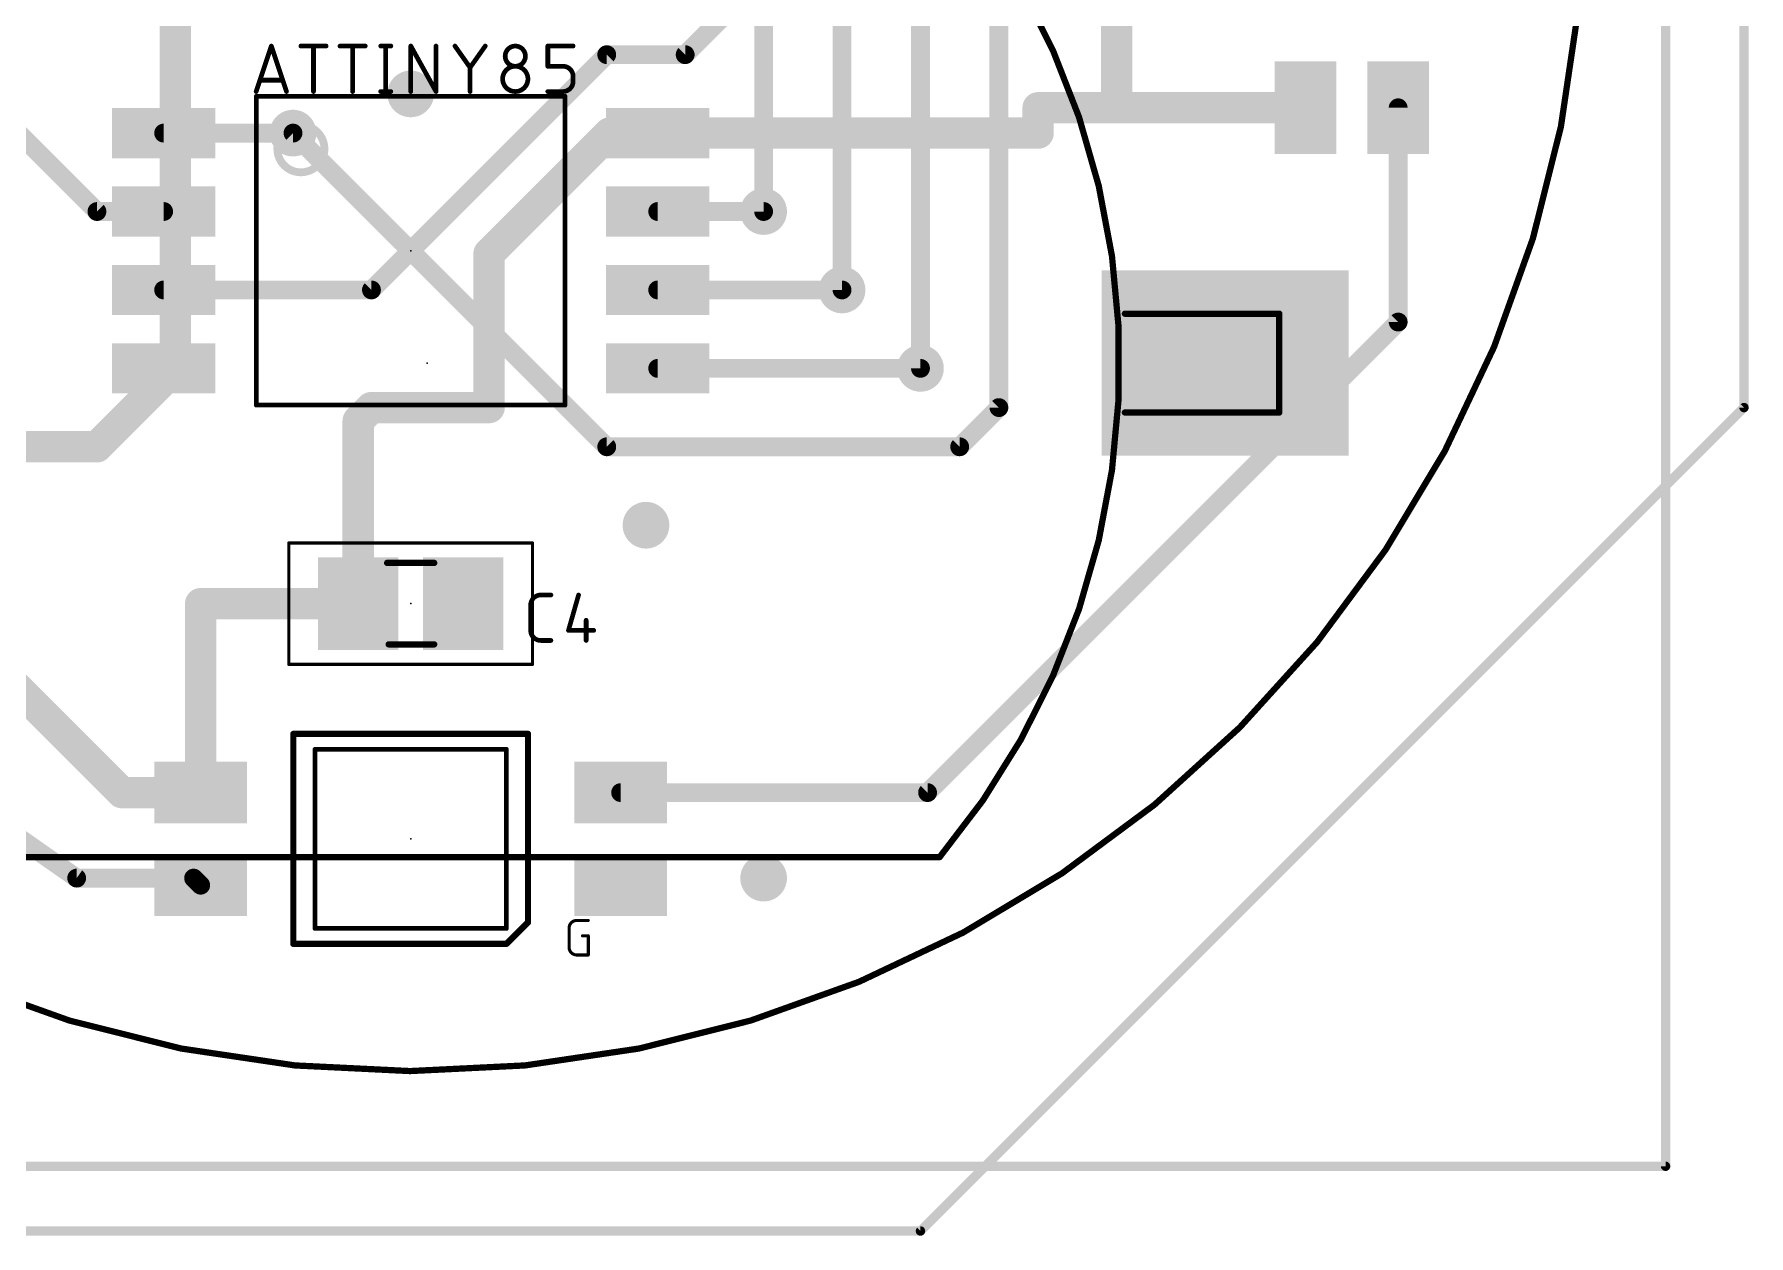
# Model space of a CAD drawing. Extents: x 3.7 to 47.1, y 3.7 to 47.1.
# Drawn here: x 19.31 to 47.07, y 3.73 to 23.19 of the extents above; entities that cross this region are included whole.
import ezdxf

# ---------------------------------------------------------------- set-up
doc = ezdxf.new("R2010")
doc.units = 0
for name, color, linetype in [('1', 12, 'CONTINUOUS'), ('16', 132, 'CONTINUOUS'), ('18', 110, 'CONTINUOUS'), ('20', 31, 'CONTINUOUS'), ('21', 253, 'CONTINUOUS'), ('22', 253, 'CONTINUOUS'), ('23', 53, 'CONTINUOUS'), ('24', 53, 'CONTINUOUS'), ('25', 253, 'CONTINUOUS'), ('27', 253, 'CONTINUOUS'), ('39', 12, 'CONTINUOUS'), ('51', 253, 'CONTINUOUS')]:
    doc.layers.add(name, color=color, linetype=linetype)

# ---------------------------------------------------------------- blocks, each defined once
blk = doc.blocks.new('RECT')
blk.add_solid([(-0.5, -0.5), (0.5, -0.5), (-0.5, 0.5), (0.5, 0.5)])
blk = doc.blocks.new('ROUNDV')
at = {"const_width": 0.5}
blk.add_lwpolyline([(0, -0.25, 1), (0, 0.25, 1), (0, -0.25)], format="xyb", dxfattribs=at)

msp = doc.modelspace()

# ---------------------------------------------------------------- linework, layer by layer
at = {"layer": '1'}
for points, const_width in [([(45.72, 33.02), (45.72, 4.859)], 0.1524), ([(36.83, 24.55), (36.83, 22)], 0.508), ([(30.48, 23.495), (29.845, 22.86)], 0.3048), ([(24.765, 19.05), (28.575, 22.86)], 0.3048), ([(29.845, 22.86), (28.575, 22.86)], 0.3048), ([(35.56, 22), (36.83, 22)], 0.508), ([(35.56, 21.59), (35.56, 22)], 0.508), ([(36.83, 22), (39.89, 22)], 0.508), ([(41.39, 22), (41.39, 18.53)], 0.3048), ([(19.05, 21.59), (20.32, 20.32)], 0.3048), ([(21.4, 21.59), (23.495, 21.59)], 0.3048), ([(28.6208, 21.59), (26.67, 19.6392)], 0.508), ([(29.4, 21.59), (28.6208, 21.59)], 0.508), ([(29.4, 21.59), (35.56, 21.59)], 0.508), ([(20.32, 20.32), (21.4, 20.32)], 0.3048), ([(29.4, 20.32), (31.115, 20.32)], 0.3048), ([(26.67, 19.6392), (26.67, 17.145)], 0.508), ([(21.4, 19.05), (24.765, 19.05)], 0.3048), ([(29.4, 19.05), (32.385, 19.05)], 0.3048), ([(41.39, 18.53), (33.77, 10.91)], 0.3048), ([(29.4, 17.78), (33.655, 17.78)], 0.3048), ([(24.55, 16.93), (24.765, 17.145)], 0.508), ([(24.765, 17.145), (26.67, 17.145)], 0.508), ([(24.55, 13.97), (24.55, 16.93)], 0.508), ([(17.145, 14.4877), (20.7227, 10.91)], 0.508), ([(22, 10.91), (22, 13.97)], 0.508), ([(22, 13.97), (24.55, 13.97)], 0.508), ([(15.355, 12.7717), (19.9918, 9.525)], 0.3048), ([(20.7227, 10.91), (22, 10.91)], 0.508), ([(33.77, 10.91), (28.8, 10.91)], 0.3048), ([(21.885, 9.525), (19.9918, 9.525)], 0.3048), ([(22, 9.41), (21.885, 9.525)], 0.3048), ([(45.72, 4.859), (4.8964, 4.859)], 0.1524)]:
    msp.add_lwpolyline(points, dxfattribs=dict(at, const_width=const_width))
for points, const_width in [([(28.575, 22.9362, 1), (28.575, 22.7838)], 0.1524), ([(28.6289, 22.8061, 1), (28.5211, 22.9139)], 0.1524), ([(29.7911, 22.9139, 1), (29.8989, 22.8061)], 0.1524), ([(29.845, 22.7838, 1), (29.845, 22.9362)], 0.1524), ([(35.56, 22.127, 1), (35.56, 21.873)], 0.254), ([(35.687, 22, 1), (35.433, 22)], 0.254), ([(36.83, 22.127, 1), (36.83, 21.873)], 0.254), ([(36.83, 21.873, 1), (36.83, 22.127)], 0.254), ([(39.89, 21.873, 1), (39.89, 22.127)], 0.254), ([(36.703, 22, 1), (36.957, 22)], 0.254), ([(41.4662, 22, 1), (41.3138, 22)], 0.1524), ([(21.4, 21.6662, 1), (21.4, 21.5138)], 0.1524), ([(23.495, 21.5138, 1), (23.495, 21.6662)], 0.1524), ([(28.6208, 21.717, 1), (28.6208, 21.463)], 0.254), ([(28.7106, 21.5002, 1), (28.531, 21.6798)], 0.254), ([(29.4, 21.717, 1), (29.4, 21.463)], 0.254), ([(29.4, 21.463, 1), (29.4, 21.717)], 0.254), ([(35.433, 21.59, 1), (35.687, 21.59)], 0.254), ([(35.56, 21.463, 1), (35.56, 21.717)], 0.254), ([(20.32, 20.3962, 1), (20.32, 20.2438)], 0.1524), ([(20.2661, 20.2661, 1), (20.3739, 20.3739)], 0.1524), ([(21.4, 20.2438, 1), (21.4, 20.3962)], 0.1524), ([(29.4, 20.3962, 1), (29.4, 20.2438)], 0.1524), ([(31.115, 20.2438, 1), (31.115, 20.3962)], 0.1524), ([(26.797, 19.6392, 1), (26.543, 19.6392)], 0.254), ([(26.5802, 19.729, 1), (26.7598, 19.5494)], 0.254), ([(21.4, 19.1262, 1), (21.4, 18.9738)], 0.1524), ([(24.7111, 19.1039, 1), (24.8189, 18.9961)], 0.1524), ([(24.765, 18.9738, 1), (24.765, 19.1262)], 0.1524), ([(29.4, 19.1262, 1), (29.4, 18.9738)], 0.1524), ([(32.385, 18.9738, 1), (32.385, 19.1262)], 0.1524), ([(41.3138, 18.53, 1), (41.4662, 18.53)], 0.1524), ([(41.4439, 18.4761, 1), (41.3361, 18.5839)], 0.1524), ([(29.4, 17.8562, 1), (29.4, 17.7038)], 0.1524), ([(33.655, 17.7038, 1), (33.655, 17.8562)], 0.1524), ([(24.765, 17.272, 1), (24.765, 17.018)], 0.254), ([(24.8548, 17.0552, 1), (24.6752, 17.2348)], 0.254), ([(26.543, 17.145, 1), (26.797, 17.145)], 0.254), ([(26.67, 17.018, 1), (26.67, 17.272)], 0.254), ([(24.677, 16.93, 1), (24.423, 16.93)], 0.254), ([(24.4602, 17.0198, 1), (24.6398, 16.8402)], 0.254), ([(22.127, 13.97, 1), (21.873, 13.97)], 0.254), ([(22, 14.097, 1), (22, 13.843)], 0.254), ([(24.55, 13.843, 1), (24.55, 14.097)], 0.254), ([(24.423, 13.97, 1), (24.677, 13.97)], 0.254), ([(20.7227, 11.037, 1), (20.7227, 10.783)], 0.254), ([(20.6328, 10.8202, 1), (20.8125, 10.9998)], 0.254), ([(22, 10.783, 1), (22, 11.037)], 0.254), ([(21.873, 10.91, 1), (22.127, 10.91)], 0.254), ([(28.8, 10.9862, 1), (28.8, 10.8338)], 0.1524), ([(33.7161, 10.9639, 1), (33.8239, 10.8561)], 0.1524), ([(33.77, 10.8338, 1), (33.77, 10.9862)], 0.1524), ([(19.9918, 9.6012, 1), (19.9918, 9.4488)], 0.1524), ([(19.9481, 9.4626, 1), (20.0355, 9.5874)], 0.1524), ([(21.9389, 9.5789, 1), (21.8311, 9.4711)], 0.1524), ([(21.885, 9.4488, 1), (21.885, 9.6012)], 0.1524), ([(21.9461, 9.3561, 1), (22.0539, 9.4639)], 0.1524), ([(45.6819, 4.859, 1), (45.7581, 4.859)], 0.0762), ([(45.72, 4.8209, 1), (45.72, 4.8971)], 0.0762)]:
    msp.add_lwpolyline(points, format="xyb", dxfattribs=dict(at, const_width=const_width))
at = {"layer": '16'}
for points, const_width in [([(46.99, 33.02), (46.99, 17.145)], 0.1524), ([(34.925, 17.145), (34.925, 29.845)], 0.3048), ([(32.385, 19.05), (32.385, 28.575)], 0.3048), ([(33.655, 17.78), (33.655, 28.575)], 0.3048), ([(31.115, 27.94), (31.115, 20.32)], 0.3048), ([(21.59, 17.78), (21.59, 27.305)], 0.508), ([(23.495, 21.59), (28.575, 16.51)], 0.3048), ([(21.59, 17.78), (20.32, 16.51)], 0.508), ([(46.99, 17.145), (33.655, 3.81)], 0.1524), ([(34.29, 16.51), (34.925, 17.145)], 0.3048), ([(12.065, 16.51), (20.32, 16.51)], 0.508), ([(28.575, 16.51), (34.29, 16.51)], 0.3048), ([(33.655, 3.81), (18.415, 3.81)], 0.1524)]:
    msp.add_lwpolyline(points, dxfattribs=dict(at, const_width=const_width))
for points, const_width in [([(23.5489, 21.6439, 1), (23.4411, 21.5361)], 0.1524), ([(31.0388, 20.32, 1), (31.1912, 20.32)], 0.1524), ([(32.3088, 19.05, 1), (32.4612, 19.05)], 0.1524), ([(21.463, 17.78, 1), (21.717, 17.78)], 0.254), ([(21.6798, 17.6902, 1), (21.5002, 17.8698)], 0.254), ([(33.5788, 17.78, 1), (33.7312, 17.78)], 0.1524), ([(34.8488, 17.145, 1), (35.0012, 17.145)], 0.1524), ([(34.9789, 17.0911, 1), (34.8711, 17.1989)], 0.1524), ([(47.0169, 17.1181, 1), (46.9631, 17.1719)], 0.0762), ([(46.9519, 17.145, 1), (47.0281, 17.145)], 0.0762), ([(20.2302, 16.5998, 1), (20.4098, 16.4202)], 0.254), ([(20.32, 16.383, 1), (20.32, 16.637)], 0.254), ([(28.575, 16.5862, 1), (28.575, 16.4338)], 0.1524), ([(34.29, 16.4338, 1), (34.29, 16.5862)], 0.1524), ([(28.5211, 16.4561, 1), (28.6289, 16.5639)], 0.1524), ([(34.2361, 16.5639, 1), (34.3439, 16.4561)], 0.1524), ([(33.6281, 3.8369, 1), (33.6819, 3.7831)], 0.0762), ([(33.655, 3.7719, 1), (33.655, 3.8481)], 0.0762)]:
    msp.add_lwpolyline(points, format="xyb", dxfattribs=dict(at, const_width=const_width))
at = {"layer": '20'}
for points, const_width in [([(25.39, 6.4, 1), (25.39, 44.4, 1), (25.39, 6.4)], 0.1016), ([(23.85, 11.6291, 1), (23.85, 11.591)], 0.0381), ([(23.8691, 11.61, 1), (23.831, 11.61)], 0.0381), ([(26.9691, 11.61, 1), (26.931, 11.61)], 0.0381), ([(26.95, 11.591, 1), (26.95, 11.6291)], 0.0381), ([(23.85, 8.7291, 1), (23.85, 8.691)], 0.0381), ([(23.831, 8.71, 1), (23.8691, 8.71)], 0.0381), ([(26.931, 8.71, 1), (26.9691, 8.71)], 0.0381), ([(26.95, 8.691, 1), (26.95, 8.7291)], 0.0381)]:
    msp.add_lwpolyline(points, format="xyb", dxfattribs=dict(at, const_width=const_width))
at = {"layer": '20', "const_width": 0.0762}
for points in [[(23.85, 11.61), (26.95, 11.61)], [(23.85, 8.71), (23.85, 11.61)], [(26.95, 11.61), (26.95, 8.71)], [(26.95, 8.71), (23.85, 8.71)]]:
    msp.add_lwpolyline(points, dxfattribs=at)
at = {"layer": '21'}
for points, const_width in [([(22.9, 22.2041, 1), (22.9, 22.166)], 0.0381), ([(22.9191, 22.185, 1), (22.881, 22.185)], 0.0381), ([(27.9191, 22.185, 1), (27.881, 22.185)], 0.0381), ([(27.9, 22.166, 1), (27.9, 22.2041)], 0.0381), ([(23.622, 20.955, 1), (23.622, 21.717, 1), (23.622, 20.955)], 0.127), ([(22.9, 17.2041, 1), (22.9, 17.166)], 0.0381), ([(27.9, 17.166, 1), (27.9, 17.2041)], 0.0381), ([(22.881, 17.185, 1), (22.9191, 17.185)], 0.0381), ([(27.881, 17.185, 1), (27.9191, 17.185)], 0.0381), ([(23.5, 11.8854, 1), (23.5, 11.8346)], 0.0508), ([(23.5254, 11.86, 1), (23.4746, 11.86)], 0.0508), ([(27.3254, 11.86, 1), (27.2746, 11.86)], 0.0508), ([(27.3, 11.8346, 1), (27.3, 11.8854)], 0.0508), ([(27.2746, 8.81, 1), (27.3254, 8.81)], 0.0508), ([(27.318, 8.792, 1), (27.282, 8.828)], 0.0508), ([(28.0896, 8.8392, 0.4142), (27.9654, 8.715)], 0.0508), ([(27.9781, 8.715, 1), (27.9527, 8.715)], 0.0254), ([(27.9527, 8.715, 1), (27.9781, 8.715)], 0.0254), ([(28.0896, 8.8519, 1), (28.0896, 8.8265)], 0.0254), ([(28.0896, 8.8265, 1), (28.0896, 8.8519)], 0.0254), ([(28.1827, 8.6035, 1), (28.1827, 8.5781)], 0.0254), ([(28.2885, 8.5908, 1), (28.2631, 8.5908)], 0.0254), ([(28.2758, 8.8265, 1), (28.2758, 8.8519)], 0.0254), ([(28.2758, 8.5781, 1), (28.2758, 8.6035)], 0.0254), ([(23.5, 8.4854, 1), (23.5, 8.4346)], 0.0508), ([(23.4746, 8.46, 1), (23.5254, 8.46)], 0.0508), ([(26.932, 8.478, 1), (26.968, 8.442)], 0.0508), ([(26.95, 8.4346, 1), (26.95, 8.4854)], 0.0508), ([(27.9654, 8.4046, 0.4142), (28.0896, 8.2804)], 0.0508), ([(27.9781, 8.4046, 1), (27.9527, 8.4046)], 0.0254), ([(27.9527, 8.4046, 1), (27.9781, 8.4046)], 0.0254), ([(28.0896, 8.2931, 1), (28.0896, 8.2677)], 0.0254), ([(28.0896, 8.2677, 1), (28.0896, 8.2931)], 0.0254), ([(28.2631, 8.2804, 1), (28.2885, 8.2804)], 0.0254), ([(28.2758, 8.2677, 1), (28.2758, 8.2931)], 0.0254)]:
    msp.add_lwpolyline(points, format="xyb", dxfattribs=dict(at, const_width=const_width))
for points, const_width in [([(22.9, 17.185), (22.9, 22.185)], 0.0762), ([(22.9, 22.185), (27.9, 22.185)], 0.0762), ([(27.9, 22.185), (27.9, 17.185)], 0.0762), ([(27.9, 17.185), (22.9, 17.185)], 0.0762), ([(23.5, 11.86), (27.3, 11.86)], 0.1016), ([(23.5, 8.46), (23.5, 11.86)], 0.1016), ([(27.3, 11.86), (27.3, 8.81)], 0.1016), ([(26.95, 8.46), (27.3, 8.81)], 0.1016), ([(27.9654, 8.4046), (27.9654, 8.715)], 0.0508), ([(28.0896, 8.8392), (28.2758, 8.8392)], 0.0508), ([(28.1827, 8.5908), (28.2758, 8.5908)], 0.0508), ([(28.2758, 8.5908), (28.2758, 8.2804)], 0.0508), ([(26.95, 8.46), (23.5, 8.46)], 0.1016), ([(28.2758, 8.2804), (28.0896, 8.2804)], 0.0508)]:
    msp.add_lwpolyline(points, dxfattribs=dict(at, const_width=const_width))
at = {"layer": '22'}
for points, const_width in [([(33.965, 9.865, 0.364), (33.965, 25.865)], 0.1016), ([(36.965, 18.6904, 1), (36.965, 18.6396)], 0.0508), ([(39.4904, 18.665, 1), (39.4396, 18.665)], 0.0508), ([(39.465, 18.6396, 1), (39.465, 18.6904)], 0.0508), ([(36.965, 17.0904, 1), (36.965, 17.0396)], 0.0508), ([(39.4396, 17.065, 1), (39.4904, 17.065)], 0.0508), ([(39.465, 17.0396, 1), (39.465, 17.0904)], 0.0508), ([(33.9455, 9.8813, 1), (33.9845, 9.8487)], 0.0508), ([(33.965, 9.8396, 1), (33.965, 9.8904)], 0.0508)]:
    msp.add_lwpolyline(points, format="xyb", dxfattribs=dict(at, const_width=const_width))
at = {"layer": '22', "const_width": 0.1016}
for points in [[(39.465, 18.665), (36.965, 18.665)], [(39.465, 17.065), (39.465, 18.665)], [(36.965, 17.065), (39.465, 17.065)], [(17.965, 9.865), (33.965, 9.865)]]:
    msp.add_lwpolyline(points, dxfattribs=at)
at = {"layer": '23'}
for p in [(25.4, 19.685), (25.4, 13.97), (25.4, 10.16)]:
    msp.add_point(p, dxfattribs=at)
at = {"layer": '24'}
msp.add_point((25.665, 17.865), dxfattribs=at)
at = {"layer": '25'}
for points, const_width in [([(27.5068, 14.1097, 0.4142), (27.3431, 13.946)], 0.0762), ([(27.3621, 13.946, 1), (27.324, 13.946)], 0.0381), ([(27.324, 13.946, 1), (27.3621, 13.946)], 0.0381), ([(27.5068, 14.1288, 1), (27.5068, 14.0907)], 0.0381), ([(27.5068, 14.0907, 1), (27.5068, 14.1287)], 0.0381), ([(27.6705, 14.0907, 1), (27.6705, 14.1288)], 0.0381), ([(28.137, 14.1045, 1), (28.1004, 14.1149)], 0.0381), ([(28.2605, 13.7005, 1), (28.2224, 13.7005)], 0.0381), ([(27.3431, 13.5368, 0.4142), (27.5068, 13.3731)], 0.0762), ([(27.3621, 13.5368, 1), (27.324, 13.5368)], 0.0381), ([(27.324, 13.5368, 1), (27.3621, 13.5368)], 0.0381), ([(27.5068, 13.3922, 1), (27.5068, 13.3541)], 0.0381), ([(27.5068, 13.3541, 1), (27.5068, 13.3922)], 0.0381), ([(27.6705, 13.3541, 1), (27.6705, 13.3922)], 0.0381), ([(27.955, 13.5558, 1), (27.955, 13.5177)], 0.0381), ([(27.9367, 13.542, 1), (27.9733, 13.5316)], 0.0381), ([(28.2224, 13.3731, 1), (28.2605, 13.3731)], 0.0381), ([(28.3642, 13.5177, 1), (28.3642, 13.5558)], 0.0381)]:
    msp.add_lwpolyline(points, format="xyb", dxfattribs=dict(at, const_width=const_width))
at = {"layer": '25', "const_width": 0.0762}
for points in [[(27.3431, 13.5368), (27.3431, 13.946)], [(27.5068, 14.1097), (27.6705, 14.1097)], [(28.1187, 14.1097), (27.955, 13.5368)], [(28.2415, 13.7005), (28.2415, 13.3731)], [(27.6705, 13.3731), (27.5068, 13.3731)], [(27.955, 13.5368), (28.3642, 13.5368)]]:
    msp.add_lwpolyline(points, dxfattribs=at)
at = {"layer": '27', "const_width": 0.0762}
for points in [[(22.8981, 22.2631), (23.1436, 22.9997)], [(23.1436, 22.9997), (23.3892, 22.2631)], [(23.6218, 22.9997), (24.031, 22.9997)], [(23.8264, 22.2631), (23.8264, 22.9997)], [(24.2558, 22.9997), (24.665, 22.9997)], [(24.4604, 22.2631), (24.4604, 22.9997)], [(24.915, 22.9997), (25.0787, 22.9997)], [(24.9968, 22.9997), (24.9968, 22.2631)], [(25.4018, 22.2631), (25.4018, 22.9997)], [(25.4018, 22.9997), (25.811, 22.2631)], [(25.811, 22.2631), (25.811, 22.9997)], [(26.1168, 22.9997), (26.3623, 22.6519)], [(26.3623, 22.6519), (26.6078, 22.9997)], [(27.6207, 22.6723), (27.6207, 22.9997)], [(27.6207, 22.9997), (28.03, 22.9997)], [(26.3623, 22.2631), (26.3623, 22.6519)], [(27.8663, 22.6723), (27.6207, 22.6723)], [(28.03, 22.4268), (28.03, 22.5086)], [(23.3278, 22.4473), (22.9595, 22.4473)], [(24.915, 22.2631), (25.0787, 22.2631)], [(27.6207, 22.2631), (27.8663, 22.2631)]]:
    msp.add_lwpolyline(points, dxfattribs=at)
at = {"layer": '27'}
for points, const_width in [([(23.1617, 23.0057, 1), (23.1256, 22.9937)], 0.0381), ([(23.1617, 22.9937, 1), (23.1256, 23.0057)], 0.0381), ([(23.6218, 23.0188, 1), (23.6218, 22.9807)], 0.0381), ([(23.8454, 22.9997, 1), (23.8073, 22.9997)], 0.0381), ([(24.031, 22.9807, 1), (24.031, 23.0188)], 0.0381), ([(24.2558, 23.0188, 1), (24.2558, 22.9807)], 0.0381), ([(24.4794, 22.9997, 1), (24.4413, 22.9997)], 0.0381), ([(24.665, 22.9807, 1), (24.665, 23.0188)], 0.0381), ([(24.915, 23.0188, 1), (24.915, 22.9807)], 0.0381), ([(25.0159, 22.9997, 1), (24.9778, 22.9997)], 0.0381), ([(25.0787, 22.9807, 1), (25.0787, 23.0188)], 0.0381), ([(25.4209, 22.9997, 1), (25.3828, 22.9997)], 0.0381), ([(25.4185, 23.009, 1), (25.3852, 22.9904)], 0.0381), ([(25.8301, 22.9997, 1), (25.792, 22.9997)], 0.0381), ([(26.1323, 23.0107, 1), (26.1012, 22.9887)], 0.0381), ([(26.6234, 22.9887, 1), (26.5923, 23.0107)], 0.0381), ([(27.2575, 22.836, 1), (26.9301, 22.836)], 0.0762), ([(26.9301, 22.836, 1), (27.2575, 22.836)], 0.0762), ([(26.9492, 22.836, 1), (26.9111, 22.836)], 0.0381), ([(26.9111, 22.836, 1), (26.9492, 22.836)], 0.0381), ([(27.2766, 22.836, 1), (27.2385, 22.836)], 0.0381), ([(27.2385, 22.836, 1), (27.2766, 22.836)], 0.0381), ([(27.6207, 23.0188, 1), (27.6207, 22.9807)], 0.0381), ([(27.6398, 22.9997, 1), (27.6017, 22.9997)], 0.0381), ([(28.03, 22.9807, 1), (28.03, 23.0188)], 0.0381), ([(26.3814, 22.6519, 1), (26.3433, 22.6519)], 0.0381), ([(26.3467, 22.6628, 1), (26.3779, 22.6409)], 0.0381), ([(26.3467, 22.6409, 1), (26.3779, 22.6628)], 0.0381), ([(27.2984, 22.4677, 1), (26.8892, 22.4677)], 0.0762), ([(26.8892, 22.4677, 1), (27.2984, 22.4677)], 0.0762), ([(26.9083, 22.4677, 1), (26.8702, 22.4677)], 0.0381), ([(26.8702, 22.4677, 1), (26.9083, 22.4677)], 0.0381), ([(27.3175, 22.4677, 1), (27.2794, 22.4677)], 0.0381), ([(27.2794, 22.4677, 1), (27.3175, 22.4677)], 0.0381), ([(27.6207, 22.6914, 1), (27.6207, 22.6533)], 0.0381), ([(27.6017, 22.6723, 1), (27.6398, 22.6723)], 0.0381), ([(27.8663, 22.6914, 1), (27.8663, 22.6533)], 0.0381), ([(28.03, 22.5086, 0.4142), (27.8663, 22.6723)], 0.0762), ([(27.8663, 22.6533, 1), (27.8663, 22.6914)], 0.0381), ([(28.049, 22.5086, 1), (28.0109, 22.5086)], 0.0381), ([(28.0109, 22.5086, 1), (28.049, 22.5086)], 0.0381), ([(22.88, 22.2691, 1), (22.9162, 22.2571)], 0.0381), ([(22.9595, 22.4663, 1), (22.9595, 22.4282)], 0.0381), ([(23.3278, 22.4282, 1), (23.3278, 22.4663)], 0.0381), ([(23.3711, 22.2571, 1), (23.4072, 22.2691)], 0.0381), ([(23.8073, 22.2631, 1), (23.8454, 22.2631)], 0.0381), ([(24.4413, 22.2631, 1), (24.4794, 22.2631)], 0.0381), ([(24.915, 22.2822, 1), (24.915, 22.2441)], 0.0381), ([(24.9778, 22.2631, 1), (25.0159, 22.2631)], 0.0381), ([(25.0787, 22.2441, 1), (25.0787, 22.2822)], 0.0381), ([(25.3828, 22.2631, 1), (25.4209, 22.2631)], 0.0381), ([(25.792, 22.2631, 1), (25.8301, 22.2631)], 0.0381), ([(25.7944, 22.2538, 1), (25.8277, 22.2724)], 0.0381), ([(26.3433, 22.2631, 1), (26.3814, 22.2631)], 0.0381), ([(27.6207, 22.2822, 1), (27.6207, 22.2441)], 0.0381), ([(27.8663, 22.2631, 0.4142), (28.03, 22.4268)], 0.0762), ([(27.8663, 22.2822, 1), (27.8663, 22.2441)], 0.0381), ([(27.8663, 22.2441, 1), (27.8663, 22.2822)], 0.0381), ([(28.049, 22.4268, 1), (28.0109, 22.4268)], 0.0381), ([(28.0109, 22.4268, 1), (28.049, 22.4268)], 0.0381)]:
    msp.add_lwpolyline(points, format="xyb", dxfattribs=dict(at, const_width=const_width))
at = {"layer": '39', "const_width": 0.0508}
for points in [[(23.427, 14.953), (27.373, 14.953)], [(23.427, 12.987), (23.427, 14.953)], [(27.373, 14.953), (27.373, 12.987)], [(27.373, 12.987), (23.427, 12.987)]]:
    msp.add_lwpolyline(points, dxfattribs=at)
at = {"layer": '39', "const_width": 0.0254}
for points in [[(23.427, 14.9657, 1), (23.427, 14.9403)], [(23.4397, 14.953, 1), (23.4143, 14.953)], [(27.3857, 14.953, 1), (27.3603, 14.953)], [(27.373, 14.9403, 1), (27.373, 14.9657)], [(23.427, 12.9997, 1), (23.427, 12.9743)], [(23.4143, 12.987, 1), (23.4397, 12.987)], [(27.3603, 12.987, 1), (27.3857, 12.987)], [(27.373, 12.9743, 1), (27.373, 12.9997)]]:
    msp.add_lwpolyline(points, format="xyb", dxfattribs=at)
at = {"layer": '51', "const_width": 0.1016}
for points in [[(25.019, 14.63), (25.781, 14.63)], [(25.044, 13.31), (25.781, 13.31)]]:
    msp.add_lwpolyline(points, dxfattribs=at)
at = {"layer": '51', "const_width": 0.0508}
for points in [[(25.019, 14.6554, 1), (25.019, 14.6046)], [(25.781, 14.6046, 1), (25.781, 14.6554)], [(25.044, 13.3354, 1), (25.044, 13.2846)], [(25.781, 13.2846, 1), (25.781, 13.3354)]]:
    msp.add_lwpolyline(points, format="xyb", dxfattribs=at)

# ---------------------------------------------------------------- block references
at = {"layer": '1', "xscale": 1.5, "rotation": 90}
for p in [(39.89, 22), (41.39, 22)]:
    msp.add_blockref('RECT', p, dxfattribs=at)
at = {"layer": '1'}
for p, xscale, yscale in [((21.4, 21.59), 1.6764, 0.8128), ((29.4, 21.59), 1.6764, 0.8128), ((21.4, 20.32), 1.6764, 0.8128), ((29.4, 20.32), 1.6764, 0.8128), ((21.4, 19.05), 1.6764, 0.8128), ((29.4, 19.05), 1.6764, 0.8128), ((21.4, 17.78), 1.6764, 0.8128), ((29.4, 17.78), 1.6764, 0.8128), ((24.55, 13.97), 1.3, 1.5), ((26.25, 13.97), 1.3, 1.5)]:
    msp.add_blockref('RECT', p, dxfattribs=dict(at, xscale=xscale, yscale=yscale))
at = {"layer": '1', "xscale": 1.5}
for p in [(22, 10.91), (28.8, 10.91), (22, 9.41), (28.8, 9.41)]:
    msp.add_blockref('RECT', p, dxfattribs=at)
at = {"layer": '16', "xscale": 3, "yscale": 4, "rotation": 90}
msp.add_blockref('RECT', (38.59, 17.865), dxfattribs=at)
at = {"layer": '18', "xscale": 0.7564, "yscale": 0.7564}
for p in [(25.4, 22.225), (25.4, 22.225), (23.495, 21.59), (23.495, 21.59), (31.115, 20.32), (31.115, 20.32), (32.385, 19.05), (32.385, 19.05), (33.655, 17.78), (33.655, 17.78), (29.21, 15.24), (29.21, 15.24), (31.115, 9.525), (31.115, 9.525)]:
    msp.add_blockref('ROUNDV', p, dxfattribs=at)
at = {"layer": '51', "xscale": 0.7501, "yscale": 1.4501}
for p in [(24.6829, 13.9712), (26.1307, 13.9712)]:
    msp.add_blockref('RECT', p, dxfattribs=at)

doc.saveas('drawing.dxf')
